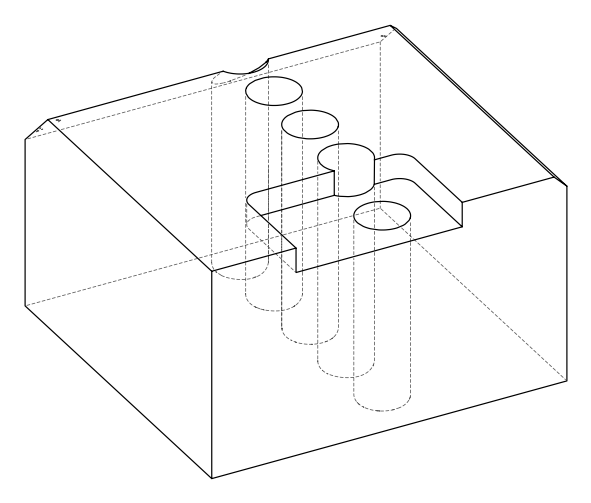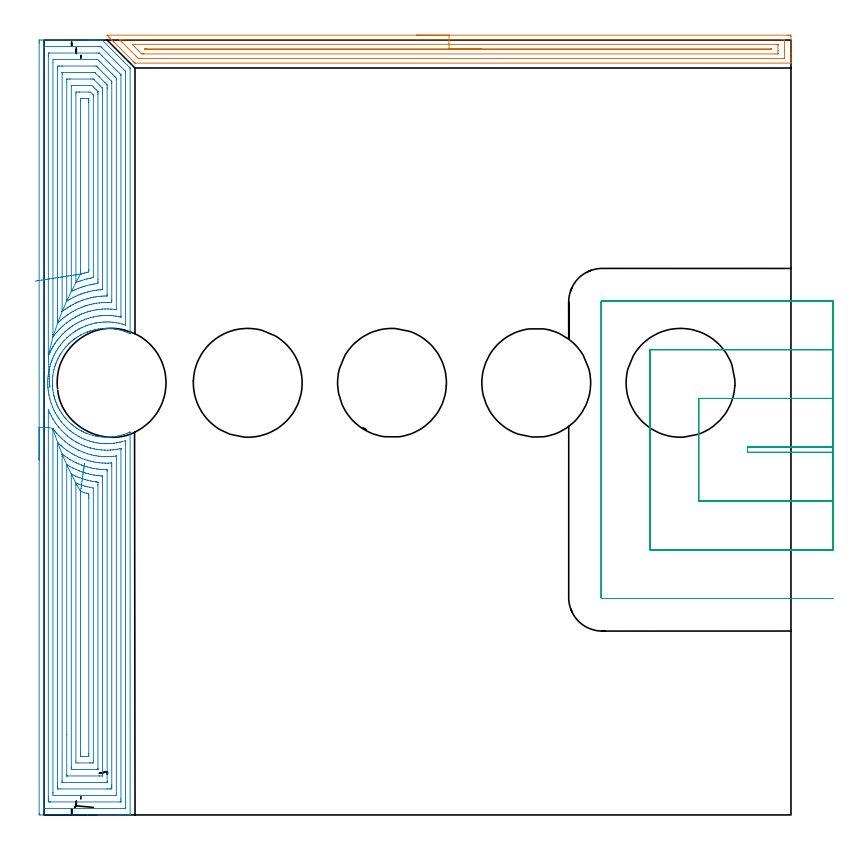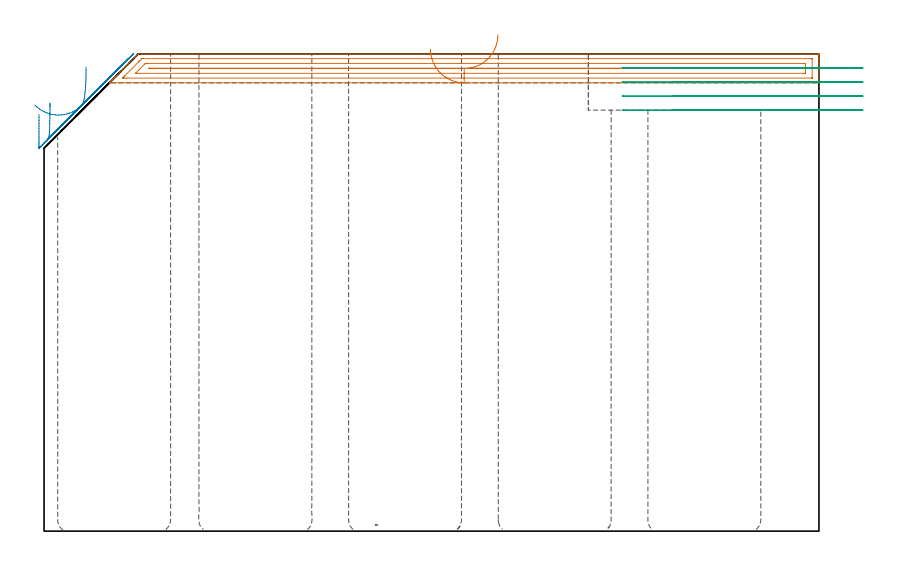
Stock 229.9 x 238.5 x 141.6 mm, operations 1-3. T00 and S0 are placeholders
(PLAN: 8 operations, 2 tool changes, 76.8 min)
(1 AREA_MILL | FG_CHAMFER_SURFACE | UGT0205_001 | 6.75 min | 7984 mm3)
(2 AREA_MILL_1 | FG_CHAMFER_SURFACE_1 | UGT0205_001 | 18.16 min | 91471 mm3)
(3 MILL_OPEN_POCKET | POCKET_OPEN | UGT0201_104 | Follow Part, ap 5, ae 75% | 7.07 min | 126726 mm3)
(4 MILL_THROUGH_HOLE_FROM_SOLID_MATERIAL | STEP1HOLE | NXT0201_007 | Circular | 9.18 min | 118886 mm3)
(5 MILL_THROUGH_HOLE_FROM_SOLID_MATERIAL_1 | STEP1HOLE_1 | NXT0201_007 | Circular | 9.18 min | 124429 mm3)
(6 MILL_THROUGH_HOLE_FROM_SOLID_MATERIAL_2 | STEP1HOLE_2 | NXT0201_007 | Circular | 9.18 min | 124450 mm3)
(7 MILL_THROUGH_HOLE_FROM_SOLID_MATERIAL_3 | STEP1HOLE_3 | NXT0201_007 | Circular | 9.18 min | 122320 mm3)
(8 MILL_THROUGH_HOLE_FROM_SOLID_MATERIAL_4 | STEP1HOLE_4 | NXT0201_007 | Circular | 8.07 min | 109736 mm3)
(TOOL UGT0205_001 | Chamfer Mill 20 x 3 x 45 deg. | D20 FL50 Z2)
(TOOL UGT0201_104 | End Mill 20 mm | D20 FL22 Z2)
(TOOL NXT0201_007 | ENDMILL 25mm [R216.25-25050GCK54P 1620] | D25 R3 FL54 Z5)
(OP 1 AREA_MILL)
G17 G21 G94 G90
T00 M6
G54
G17 G0 G90 X114.65 Y240. S1061 M3
G43 Z151.6 H0
Z143.
G94 G1 X114.688 Z142.128 F250.
X114.802 Z141.264
X114.991 Z140.412
X115.253 Z139.58
X115.587 Z138.774
X115.99 Z138.
X116.459 Z137.264
X116.99 Z136.572
X117.579 Z135.929
X118.222 Z135.34
X118.914 Z134.808
X119.65 Z134.34
X120.424 Z133.937
X121.23 Z133.603
X122.062 Z133.341
X122.914 Z133.152
X123.778 Z133.038
X124.65 Z133.
X228.9
X229.27 Y239.999 Z133.001
X229.637 Y239.997 Z133.002
X229.89 Y239.993 Z133.005
X229.9 Y239.638 Z133.36
Y234.387 Z138.607
Y232.995 Z140.001
Y232.637 Z140.358
Y231.696 Z141.304
X229.897 Y231.545 Z141.447
X229.89 Y231.402 Z141.588
X229.717 Y231.4 Z141.6
X28.077
X28.006 Y231.404 Z141.59
X27.961 Y231.441 Z141.555
X27.67 Y231.73 Z141.27
X21.645 Y237.753 Z135.244
X21.51 Y237.888 Z135.108
X21.371 Y238.028 Z134.97
X21.217 Y238.182 Z134.816
X21.073 Y238.325 Z134.67
X20.924 Y238.475 Z134.523
X20.789 Y238.61 Z134.387
X20.635 Y238.763 Z134.232
X20.477 Y238.922 Z134.076
X20.36 Y239.039 Z133.959
X20.197 Y239.2 Z133.794
X20.03 Y239.369 Z133.629
X19.932 Y239.467 Z133.531
X19.583 Y239.817 Z133.182
X19.502 Y239.896 Z133.1
X19.409 Y239.989 Z133.003
X19.488 Y239.996 Z133.001
X19.534 Y239.999
X124.65 Y240. Z133.
Y238.586 Z134.414
X227.664 Y238.585 Z134.415
X227.84 Y238.582 Z134.418
X227.881 Y238.579 Z134.421
X227.891 Y238.575 Z134.425
X227.894 Y238.563 Z134.437
X227.897 Y238.528 Z134.472
X227.9 Y238.354 Z134.646
Y233.103 Z139.897
X227.898 Y232.967 Z140.033
X227.893 Y232.858 Z140.142
X227.89 Y232.827 Z140.173
X227.879 Y232.821 Z140.179
X227.838 Y232.819 Z140.181
X227.482 Y232.815 Z140.185
X227.301 Y232.814 Z140.186
X29.328 Y232.815 Z140.185
X29.15 Y232.816 Z140.184
X29.062 Y232.819 Z140.181
X29.044 Y232.821 Z140.179
X29.021 Y232.838 Z140.162
X28.972 Y232.88 Z140.12
X28.337 Y233.512 Z139.488
X28.077 Y233.772 Z139.228
X23.963 Y237.888 Z135.112
X23.607 Y238.246 Z134.754
X23.334 Y238.527 Z134.473
X23.293 Y238.579 Z134.421
X23.387 Y238.581 Z134.419
X23.607 Y238.584 Z134.416
X23.788 Y238.585 Z134.415
X24.501 Y238.586 Z134.414
X124.65
Y237.172 Z135.828
X225.532 Y237.171 Z135.829
X225.694 Y237.169 Z135.831
X225.855 Y237.165 Z135.835
X225.89 Y237.163 Z135.837
X225.894 Y237.133 Z135.867
X225.898 Y237.08 Z135.92
X225.899 Y237.013 Z135.987
X225.9 Y236.811 Z136.189
Y235.262 Z137.738
Y235.061 Z137.939
X225.896 Y234.387 Z138.613
X225.893 Y234.287 Z138.713
X225.89 Y234.242 Z138.758
X225.85 Y234.235 Z138.765
X225.694 Y234.233 Z138.767
X224.961 Y234.229 Z138.771
X30.76
X30.598 Y234.23 Z138.77
X30.273 Y234.234 Z138.766
X30.073 Y234.238 Z138.762
X30.021 Y234.286 Z138.714
X29.913 Y234.387 Z138.613
X28.077 Y236.222 Z136.778
X27.291 Y237.013 Z135.987
X27.183 Y237.126 Z135.874
X27.165 Y237.165 Z135.835
X28.077 Y237.171 Z135.829
X124.65 Y237.172 Z135.828
Y235.757 Z137.243
X223.517
X223.575 Y235.756 Z137.244
X223.692 Y235.754 Z137.246
X223.89 Y235.747 Z137.253
X223.891 Y235.7 Z137.3
X223.89 Y235.653 Z137.347
X223.692 Y235.646 Z137.354
X223.575 Y235.644 Z137.356
X217.42 Y235.643 Z137.357
X31.654 Y235.644 Z137.356
X31.262 Y235.646 Z137.354
X31.15 Y235.65 Z137.35
X31.106 Y235.654 Z137.346
X31.056 Y235.704 Z137.296
X31.015 Y235.746 Z137.254
X31.091 Y235.752 Z137.248
X31.151 Y235.755 Z137.245
X31.537 Y235.757 Z137.243
X31.654
X124.65
X125.522 Z137.281
X126.387 Z137.395
X127.238 Z137.583
X128.07 Z137.846
X128.876 Z138.18
X129.65 Z138.582
X130.386 Z139.051
X131.078 Z139.582
X131.721 Z140.172
X132.31 Z140.815
X132.842 Z141.507
X133.31 Z142.243
X133.713 Z143.016
X134.047 Z143.822
X134.309 Z144.654
X134.498 Z145.506
X134.612 Z146.371
X134.65 Z147.243
G0 Z151.6
M5
M2
(OP 2 AREA_MILL_1)
G17 G21 G94 G90
T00 M6
G54
G17 G0 G90 X-1.5 Y109.25 S1061 M3
G43 Z151.6 H0
Z123.6
G94 G1 Y109.288 Z122.728 F250.
Y109.402 Z121.864
Y109.591 Z121.012
Y109.853 Z120.18
Y110.187 Z119.374
Y110.59 Z118.6
Y111.058 Z117.864
Y111.59 Z117.172
Y112.179 Z116.529
Y112.822 Z115.94
Y113.514 Z115.409
Y114.25 Z114.94
Y115.024 Z114.537
Y115.83 Z114.203
Y116.662 Z113.941
Y117.514 Z113.752
Y118.378 Z113.638
Y119.25 Z113.6
Y237.616
X-1.498 Y237.899 Z113.602
X-1.491 Y238.493 Z113.606
X-1.488 Y238.496 Z113.609
X-0.891 Y238.5 Z114.206
X13.685 Z128.78
X14.285 Z129.38
X14.869 Z129.966
X15.178 Z130.275
X15.762 Z130.858
X16.071 Z131.167
X16.689 Z131.789
X17.238 Z132.338
X17.856 Y238.492 Z132.955
X17.898 Y238.49 Z132.997
X18.056 Y238.345 Z133.153
X24.415 Y231.985 Z139.515
X26.337 Y230.063 Z141.437
X26.42 Y229.98 Z141.52
X26.501 Y229.888 Z141.599
X26.5 Y229.872 Z141.6
X26.501 Y148.22 Z141.599
X26.475 Y148.176 Z141.57
X26.457 Y148.156 Z141.551
X26.355 Y148.19 Z141.454
X26.226 Y148.243 Z141.326
X25.561 Y148.529 Z140.661
X25.224 Y148.667 Z140.324
X24.671 Y148.857 Z139.771
X23.782 Y149.127 Z138.882
X22.893 Y149.348 Z137.993
X22.003 Y149.526 Z137.103
X21.819 Y149.558 Z136.919
X21.114 Y149.64 Z136.214
X20.225 Y149.714 Z135.325
X19.336 Y149.738 Z134.436
X18.446 Y149.718 Z133.546
X17.557 Y149.647 Z132.657
X16.781 Y149.558 Z131.881
X16.668 Y149.539 Z131.768
X15.779 Y149.363 Z130.878
X15.471 Y149.289 Z130.571
X15.178 Y149.217 Z130.273
X14.891 Y149.147 Z129.987
X14.403 Y149. Z129.502
X14.22 Y148.945 Z129.318
X14.001 Y148.879 Z129.098
X13.839 Y148.824 Z128.934
X13.652 Y148.76 Z128.75
X13.442 Y148.689 Z128.542
X13.393 Y148.673 Z128.491
X13.376 Y148.667 Z128.475
X13.332 Y148.649 Z128.432
X13.111 Y148.559 Z128.21
X12.222 Y148.169 Z127.321
X11.416 Y147.775 Z126.514
X11.333 Y147.73 Z126.431
X11.161 Y147.628 Z126.258
X10.942 Y147.5 Z126.042
X10.554 Y147.271 Z125.654
X10.443 Y147.205 Z125.542
X9.936 Y146.884 Z125.035
X9.822 Y146.803 Z124.918
X9.542 Y146.608 Z124.642
X9.376 Y146.483 Z124.471
X9.166 Y146.328 Z124.266
X9.142 Y146.31 Z124.241
X8.929 Y146.144 Z124.026
X8.733 Y145.993 Z123.831
X8.665 Y145.936 Z123.764
X8.619 Y145.897 Z123.718
X8.172 Y145.509 Z123.271
X8.072 Y145.418 Z123.171
X8.036 Y145.386 Z123.134
X7.744 Y145.121 Z122.843
X7.724 Y145.101 Z122.822
X7.59 Y144.963 Z122.686
X6.886 Y144.241 Z121.985
X6.857 Y144.21 Z121.956
X6.846 Y144.197 Z121.945
X6.478 Y143.768 Z121.577
X6.11 Y143.318 Z121.206
X5.997 Y143.174 Z121.096
X5.463 Y142.427 Z120.562
X5.358 Y142.269 Z120.457
X5.107 Y141.889 Z120.207
X4.895 Y141.536 Z119.995
X4.868 Y141.487 Z119.968
X4.66 Y141.106 Z119.756
X4.404 Y140.644 Z119.501
X4.233 Y140.311 Z119.332
X4.218 Y140.283 Z119.317
X3.98 Y139.753 Z119.078
X3.783 Y139.27 Z118.882
X3.624 Y138.876 Z118.72
X3.618 Y138.861 Z118.714
X3.46 Y138.43 Z118.56
X3.33 Y138.043 Z118.428
X3.308 Y137.97 Z118.406
X3.065 Y137.078 Z118.162
X2.953 Y136.572 Z118.051
X2.872 Y136.2 Z117.967
X2.869 Y136.187 Z117.964
X2.72 Y135.296 Z117.813
X2.68 Y134.951 Z117.777
X2.62 Y134.404 Z117.717
X2.568 Y133.509 Z117.663
Y133.464 Z117.662
X2.569 Y133.04 Z117.654
X2.567 Y132.621 Z117.658
X2.569 Y132.581 Z117.661
X2.573 Y132.491 Z117.664
X2.58 Y132.343 Z117.673
X2.603 Y131.887 Z117.695
X2.61 Y131.73 Z117.703
X2.624 Y131.594 Z117.717
X2.657 Y131.293 Z117.747
X2.675 Y131.089 Z117.772
X2.68 Y131.042 Z117.777
X2.703 Y130.838 Z117.796
X2.843 Y129.947 Z117.939
X2.989 Y129.251 Z118.088
X3.032 Y129.056 Z118.129
X3.09 Y128.836 Z118.188
X3.149 Y128.617 Z118.245
X3.231 Y128.305 Z118.33
X3.268 Y128.164 Z118.368
X3.329 Y127.958 Z118.428
X3.411 Y127.725 Z118.51
X3.569 Y127.273 Z118.669
X3.745 Y126.833 Z118.839
X3.796 Y126.699 Z118.893
X3.922 Y126.381 Z119.017
X4.008 Y126.181 Z119.106
X4.067 Y126.047 Z119.164
X4.219 Y125.716 Z119.317
X4.292 Y125.57 Z119.391
X4.332 Y125.49 Z119.431
X4.568 Y125.042 Z119.667
X4.814 Y124.598 Z119.912
X4.989 Y124.305 Z120.086
X5.061 Y124.187 Z120.158
X5.108 Y124.109 Z120.206
X5.368 Y123.707 Z120.467
X5.7 Y123.232 Z120.799
X5.953 Y122.885 Z121.051
X6.003 Y122.816 Z121.102
X6.365 Y122.367 Z121.464
X6.546 Y122.151 Z121.646
X6.737 Y121.924 Z121.836
X6.886 Y121.761 Z121.985
X7.583 Y121.033 Z122.683
X7.775 Y120.852 Z122.875
X8.306 Y120.378 Z123.406
X8.483 Y120.221 Z123.579
X8.57 Y120.142 Z123.669
X8.665 Y120.064 Z123.764
X9.106 Y119.718 Z124.206
X9.554 Y119.382 Z124.653
X9.737 Y119.25 Z124.836
X10.089 Y119.016 Z125.188
X10.443 Y118.791 Z125.542
X11.091 Y118.405 Z126.191
X11.168 Y118.359 Z126.268
X11.333 Y118.271 Z126.432
X11.519 Y118.179 Z126.617
X11.607 Y118.135 Z126.703
X11.757 Y118.06 Z126.856
X11.874 Y118.003 Z126.973
X12.054 Y117.914 Z127.15
X12.222 Y117.83 Z127.32
X12.898 Y117.53 Z127.997
X12.946 Y117.509 Z128.043
X13.038 Y117.467 Z128.138
X13.111 Y117.439 Z128.21
X13.199 Y117.408 Z128.298
X13.393 Y117.339 Z128.488
X14. Y117.122 Z129.099
X14.889 Y116.853 Z129.989
X15.178 Y116.781 Z130.277
X15.779 Y116.63 Z130.878
X16.021 Y116.576 Z131.121
X16.668 Y116.468 Z131.768
X17.557 Y116.353 Z132.657
X18.446 Y116.282 Z133.546
X19.336 Y116.262 Z134.436
X20.225 Y116.286 Z135.325
X21.114 Y116.361 Z136.214
X22.003 Y116.479 Z137.103
X22.579 Y116.576 Z137.679
X22.893 Y116.646 Z137.993
X23.782 Y116.873 Z138.882
X24.671 Y117.145 Z139.771
X25.562 Y117.467 Z140.662
X26.008 Y117.657 Z141.107
X26.371 Y117.819 Z141.471
X26.493 Y117.862 Z141.593
X26.5 Y117.695 Z141.6
Y0.15
X26.503 Y0.051 Z141.597
X26.457 Y0.009 Z141.548
X26.445 Y0.005 Z141.537
X26.078 Y0. Z141.177
X25.617 Z140.716
X24.998 Z140.093
X23.796 Z138.893
X23.213 Z138.307
X13.332 Z128.429
X-1.183 Y0.001 Z113.914
X-1.492 Y0.01 Z113.606
X-1.499 Y0.317 Z113.599
Y0.345
X-1.5 Y119.25 Z113.6
X-0.086 Z115.014
X-0.085 Y236.203 Z115.015
X-0.084 Y236.29 Z115.016
X-0.079 Y236.465 Z115.021
X-0.076 Y236.492 Z115.024
X-0.069 Y236.494 Z115.031
X-0.046 Y236.497 Z115.054
X0.002 Y236.499 Z115.102
X16.579 Y236.5 Z131.679
X16.964 Y236.496 Z132.064
X17.348 Y236.49 Z132.448
X17.452 Y236.486 Z132.552
X17.506 Y236.436 Z132.606
X17.616 Y236.331 Z132.716
X17.835 Y236.115 Z132.935
X24.998 Y228.951 Z140.098
X25.049 Y228.894 Z140.149
X25.072 Y228.866 Z140.172
X25.079 Y228.698 Z140.179
X25.084 Y228.349 Z140.184
X25.085 Y228.174 Z140.185
Y151.279
X25.084 Y151.191 Z140.184
X25.079 Y151.016 Z140.179
X25.065 Y150.789 Z140.165
X24.998 Y150.808 Z140.098
X24.526 Y150.945 Z139.626
X24.105 Y151.064 Z139.205
X23.302 Y151.276 Z138.402
X23.213 Y151.297 Z138.313
X22.905 Y151.366 Z138.005
X22.32 Y151.481 Z137.42
X22.178 Y151.507 Z137.278
X21.427 Y151.604 Z136.527
X21.157 Y151.636 Z136.257
X20.535 Y151.685 Z135.635
X20.191 Y151.708 Z135.291
X19.642 Y151.724 Z134.742
X19.277 Y151.73 Z134.377
X18.749 Y151.72 Z133.849
X18.406 Y151.708 Z133.506
X17.856 Y151.666 Z132.956
X17.209 Y151.611 Z132.309
X16.964 Y151.582 Z132.064
X16.772 Y151.557 Z131.872
X16.071 Y151.439 Z131.171
X16.009 Y151.428 Z131.109
X15.693 Y151.366 Z130.793
X15.275 Y151.269 Z130.375
X15.178 Y151.245 Z130.278
X14.566 Y151.086 Z129.666
X14.285 Y151.005 Z129.385
X13.877 Y150.881 Z128.977
X13.393 Y150.724 Z128.493
X13.206 Y150.66 Z128.306
X12.705 Y150.474 Z127.805
X12.562 Y150.412 Z127.662
X12.5 Y150.385 Z127.6
X11.945 Y150.136 Z127.045
X11.607 Y149.979 Z126.707
X11.339 Y149.85 Z126.439
X10.799 Y149.581 Z125.899
X10.745 Y149.551 Z125.845
X10.715 Y149.533 Z125.815
X10.186 Y149.218 Z125.286
X9.822 Y148.998 Z124.922
X9.631 Y148.88 Z124.731
X9.332 Y148.689 Z124.432
X9.095 Y148.523 Z124.195
X8.929 Y148.403 Z124.029
X8.119 Y147.797 Z123.219
X8.073 Y147.761 Z123.173
X8.036 Y147.731 Z123.136
X7.594 Y147.347 Z122.694
X7.144 Y146.953 Z122.244
X7.119 Y146.93 Z122.219
X7.092 Y146.905 Z122.192
X6.251 Y146.061 Z121.351
X6.228 Y146.036 Z121.328
X6.205 Y146.013 Z121.305
X5.807 Y145.565 Z120.907
X5.382 Y145.073 Z120.482
X5.358 Y145.043 Z120.458
X5.003 Y144.584 Z120.103
X4.742 Y144.229 Z119.842
X4.627 Y144.068 Z119.727
X4.466 Y143.837 Z119.566
X4.265 Y143.537 Z119.365
X4.135 Y143.337 Z119.235
X3.921 Y142.988 Z119.021
X3.603 Y142.445 Z118.703
X3.596 Y142.433 Z118.696
X3.573 Y142.391 Z118.673
X3.28 Y141.845 Z118.38
X3.13 Y141.552 Z118.23
X2.984 Y141.249 Z118.084
X2.706 Y140.635 Z117.806
X2.68 Y140.571 Z117.78
X2.452 Y139.997 Z117.552
X2.364 Y139.768 Z117.464
X2.21 Y139.346 Z117.31
X2.048 Y138.876 Z117.148
X2.012 Y138.764 Z117.112
X1.987 Y138.677 Z117.087
X1.795 Y137.984 Z116.895
X1.787 Y137.955 Z116.887
X1.625 Y137.254 Z116.725
X1.591 Y137.092 Z116.691
X1.475 Y136.512 Z116.575
X1.421 Y136.2 Z116.521
X1.346 Y135.749 Z116.446
X1.294 Y135.308 Z116.394
X1.254 Y134.948 Z116.354
X1.207 Y134.416 Z116.307
X1.188 Y134.123 Z116.288
X1.157 Y133.524 Z116.257
X1.153 Y133.409 Z116.253
X1.152 Y133.267 Z116.252
X1.155 Y132.631 Z116.255
X1.163 Y132.363 Z116.263
X1.191 Y131.739 Z116.291
X1.2 Y131.587 Z116.3
X1.214 Y131.421 Z116.314
X1.275 Y130.847 Z116.375
X1.324 Y130.419 Z116.424
X1.397 Y129.955 Z116.497
X1.497 Y129.353 Z116.597
X1.558 Y129.063 Z116.658
X1.745 Y128.214 Z116.845
X1.755 Y128.171 Z116.855
X1.787 Y128.05 Z116.887
X2.004 Y127.279 Z117.104
X2.174 Y126.773 Z117.274
X2.309 Y126.387 Z117.409
X2.631 Y125.544 Z117.731
X2.65 Y125.495 Z117.75
X2.68 Y125.422 Z117.78
X2.981 Y124.753 Z118.081
X3.051 Y124.603 Z118.151
X3.433 Y123.85 Z118.533
X3.509 Y123.71 Z118.609
X3.532 Y123.67 Z118.632
X3.573 Y123.598 Z118.673
X4.036 Y122.818 Z119.136
X4.466 Y122.163 Z119.566
X4.628 Y121.926 Z119.728
X5.038 Y121.354 Z120.138
X5.296 Y121.034 Z120.396
X5.358 Y120.959 Z120.458
X6.066 Y120.142 Z121.166
X6.251 Y119.947 Z121.351
X6.937 Y119.25 Z122.037
X7.144 Y119.059 Z122.244
X7.932 Y118.358 Z123.032
X8.036 Y118.273 Z123.136
X8.443 Y117.952 Z123.543
X8.929 Y117.593 Z124.029
X9.105 Y117.466 Z124.205
X9.822 Y117.004 Z124.922
X10.526 Y116.574 Z125.626
X10.715 Y116.469 Z125.815
X10.942 Y116.346 Z126.042
X11.607 Y116.026 Z126.707
X12.34 Y115.682 Z127.44
X12.5 Y115.611 Z127.6
X12.625 Y115.557 Z127.725
X13.393 Y115.286 Z128.493
X13.993 Y115.082 Z129.093
X14.285 Y114.997 Z129.385
X15.019 Y114.789 Z130.119
X15.178 Y114.752 Z130.278
X15.876 Y114.595 Z130.976
X16.071 Y114.558 Z131.171
X16.35 Y114.51 Z131.45
X16.964 Y114.427 Z132.064
X17.38 Y114.374 Z132.48
X17.856 Y114.332 Z132.956
X18.353 Y114.294 Z133.453
X18.749 Y114.281 Z133.849
X19.269 Y114.27 Z134.369
X19.642 Y114.276 Z134.742
X20.141 Y114.291 Z135.241
X20.535 Y114.317 Z135.635
X20.973 Y114.351 Z136.073
X21.427 Y114.402 Z136.527
X21.773 Y114.444 Z136.873
X22.32 Y114.526 Z137.42
X22.546 Y114.564 Z137.646
X23.213 Y114.7 Z138.313
X23.286 Y114.716 Z138.386
X23.581 Y114.789 Z138.681
X23.996 Y114.898 Z139.096
X24.998 Y115.198 Z140.098
X25.06 Y115.215 Z140.16
X25.073 Y115.217 Z140.173
X25.079 Y115.168 Z140.179
X25.082 Y115.052 Z140.182
X25.085 Y114.877 Z140.185
X25.086 Y114.789 Z140.186
X25.085 Y2.297 Z140.185
X25.084 Y2.21 Z140.184
X25.079 Y2.036 Z140.179
X25.076 Y2.008 Z140.176
X25.069 Y2.006 Z140.169
X25.046 Y2.003 Z140.146
X24.998 Y2.001 Z140.098
X0.386 Z115.486
X0.002 Y2.006 Z115.102
X-0.052 Y2.009 Z115.048
X-0.079 Y2.014 Z115.021
X-0.086 Y2.385 Z115.014
Y119.25
X1.328 Z116.428
Y124.169
X1.329 Y124.603 Z116.429
X1.33 Y124.655 Z116.43
X1.331 Y124.678 Z116.431
X1.333 Y124.697 Z116.433
X1.347 Y124.672 Z116.447
X1.38 Y124.603 Z116.48
X1.767 Y123.71 Z116.867
X1.787 Y123.667 Z116.887
X2.222 Y122.818 Z117.322
X2.68 Y121.985 Z117.78
X2.714 Y121.926 Z117.814
X2.761 Y121.845 Z117.861
X3.278 Y121.034 Z118.378
X3.573 Y120.597 Z118.673
X3.899 Y120.142 Z118.999
X4.14 Y119.82 Z119.24
X4.466 Y119.413 Z119.566
X4.601 Y119.25 Z119.701
X5.358 Y118.386 Z120.458
X5.384 Y118.358 Z120.484
X6.251 Y117.487 Z121.351
X6.273 Y117.466 Z121.373
X7.144 Y116.699 Z122.244
X7.291 Y116.574 Z122.391
X8.036 Y116.004 Z123.136
X8.473 Y115.682 Z123.573
X8.929 Y115.384 Z124.029
X9.743 Y114.868 Z124.843
X9.822 Y114.821 Z124.922
X9.875 Y114.789 Z124.975
X10.416 Y114.498 Z125.516
X10.715 Y114.349 Z125.815
X11.577 Y113.928 Z126.677
X11.644 Y113.897 Z126.744
X12.237 Y113.642 Z127.337
X12.5 Y113.542 Z127.6
X13.064 Y113.333 Z128.164
X13.393 Y113.228 Z128.493
X14.097 Y113.005 Z129.197
X14.285 Y112.953 Z129.385
X14.357 Y112.934 Z129.457
X15.178 Y112.73 Z130.278
X15.54 Y112.644 Z130.64
X16.071 Y112.55 Z131.171
X16.612 Y112.465 Z131.712
X16.964 Y112.422 Z132.064
X17.623 Y112.347 Z132.723
X17.856 Y112.329 Z132.956
X18.579 Y112.283 Z133.679
X18.749 Y112.279 Z133.849
X19.484 Y112.271 Z134.584
X19.642 Y112.274 Z134.742
X20.348 Y112.299 Z135.448
X20.535 Y112.312 Z135.635
X21.174 Y112.366 Z136.274
X21.427 Y112.394 Z136.527
X21.971 Y112.462 Z137.071
X22.32 Y112.515 Z137.42
X22.741 Y112.585 Z137.841
X23.213 Y112.678 Z138.313
X23.484 Y112.735 Z138.584
X23.606 Y112.76 Z138.706
X23.649 Y112.766 Z138.749
X23.665 Z138.765
X23.667 Y112.75 Z138.767
X23.669 Y112.704 Z138.769
X23.671 Y112.547 Z138.771
Y5.061
X23.67 Y4.604 Z138.77
X23.667 Y4.169 Z138.767
X23.664 Y4.056 Z138.764
X23.658 Y4.01 Z138.758
X23.551 Y4.006 Z138.651
X23.381 Y4.001 Z138.481
X1.956 Z117.056
X1.787 Y4.004 Z116.887
X1.619 Y4.01 Z116.719
X1.335 Y4.026 Z116.435
X1.333 Y4.169 Z116.433
X1.33 Y4.626 Z116.43
X1.329 Y5.061 Z116.429
X1.328 Y5.52 Z116.428
Y119.25
X2.747 Y118.914 Z117.847
X2.759 Y118.903 Z117.859
X2.803 Y118.848 Z117.903
X3.175 Y118.358 Z118.275
X3.573 Y117.865 Z118.673
X3.916 Y117.466 Z119.016
X4.466 Y116.845 Z119.566
X4.724 Y116.574 Z119.824
X5.358 Y115.94 Z120.458
X5.631 Y115.682 Z120.731
X6.251 Y115.134 Z121.351
X6.657 Y114.789 Z121.757
X7.144 Y114.414 Z122.244
X7.829 Y113.897 Z122.929
X8.036 Y113.758 Z123.136
X8.443 Y113.491 Z123.543
X8.929 Y113.191 Z124.029
X9.234 Y113.005 Z124.334
X9.822 Y112.679 Z124.922
X10.493 Y112.335 Z125.593
X10.715 Y112.229 Z125.815
X10.958 Y112.113 Z126.058
X11.607 Y111.826 Z126.707
X12.102 Y111.618 Z127.202
X12.5 Y111.479 Z127.6
X13.247 Y111.221 Z128.347
X13.393 Y111.176 Z128.493
X13.458 Y111.156 Z128.558
X14.285 Y110.927 Z129.385
X14.688 Y110.818 Z129.788
X15.178 Y110.705 Z130.278
X15.827 Y110.572 Z130.927
X16.071 Y110.535 Z131.171
X16.874 Y110.419 Z131.974
X16.964 Y110.409 Z132.064
X17.743 Y110.329 Z132.843
X17.865 Y110.321 Z132.965
X18.749 Y110.277 Z133.849
X18.803 Y110.275 Z133.903
X19.642 Y110.272 Z134.742
X19.698 Y110.273 Z134.798
X20.535 Y110.313 Z135.635
X20.837 Y110.329 Z135.937
X21.378 Y110.378 Z136.478
X21.427 Y110.384 Z136.527
X22.172 Y110.476 Z137.272
X22.221 Y110.481 Z137.321
X22.23 Y110.48 Z137.33
X22.25 Y110.473 Z137.35
X22.255 Y110.394 Z137.355
X22.256 Y110.329 Z137.356
X22.257 Y109.5 Z137.357
Y6.845
X22.25 Y6.023 Z137.35
X21.427 Y6.001 Z136.527
X21.38 Y6. Z136.48
X3.525 Y6.001 Z118.625
X2.75 Y6.023 Z117.85
X2.743 Y6.782 Z117.843
Y6.845
Y118.358
X2.744 Y118.702 Z117.844
X2.745 Y118.874 Z117.845
X2.747 Y118.914 Z117.847
X4.164 Y114.663 Z119.264
X4.177 Y114.653 Z119.277
X4.307 Y114.531 Z119.407
X4.466 Y114.38 Z119.566
X4.981 Y113.897 Z120.081
X5.358 Y113.565 Z120.458
X6.013 Y113.005 Z121.113
X6.251 Y112.82 Z121.351
X7.034 Y112.223 Z122.134
X7.144 Y112.141 Z122.244
X7.183 Y112.113 Z122.283
X8.036 Y111.569 Z123.136
X8.588 Y111.221 Z123.688
X8.929 Y111.025 Z124.029
X9.38 Y110.771 Z124.48
X9.822 Y110.551 Z124.922
X10.274 Y110.329 Z125.374
X10.715 Y110.125 Z125.815
X11.092 Y109.952 Z126.192
X11.607 Y109.745 Z126.707
X12.436 Y109.437 Z127.536
X12.5 Y109.415 Z127.6
X12.532 Y109.405 Z127.632
X13.393 Y109.142 Z128.493
X13.814 Y109.016 Z128.914
X14.285 Y108.894 Z129.385
X15.011 Y108.712 Z130.111
X15.178 Y108.679 Z130.278
X15.896 Y108.545 Z130.996
X16.1 Y108.516 Z131.2
X16.964 Y108.407 Z132.064
X17.119 Y108.389 Z132.219
X17.856 Y108.328 Z132.956
X18.091 Y108.311 Z133.191
X18.749 Y108.284 Z133.849
X19.017 Y108.277 Z134.117
X19.642 Y108.279 Z134.742
X19.904 Y108.282 Z135.004
X20.535 Y108.308 Z135.635
X20.763 Y108.316 Z135.863
X20.829 Y108.315 Z135.929
X20.836 Y108.293 Z135.936
X20.839 Y108.241 Z135.939
X20.842 Y107.653 Z135.942
X20.843 Y107.344 Z135.943
Y9.213
X20.842 Y8.629 Z135.942
X20.84 Y8.324 Z135.94
X20.836 Y8.022 Z135.936
X20.535 Y8.01 Z135.635
X20.269 Y8.003 Z135.369
X19.642 Y8. Z134.742
X19.379 Z134.479
X5.095 Z120.195
X4.466 Y8.004 Z119.566
X4.194 Y8.008 Z119.294
X4.163 Y8.021 Z119.263
X4.162 Y8.041 Z119.262
X4.158 Y8.629 Z119.258
X4.157 Y8.938 Z119.257
Y114.206
X4.158 Y114.514 Z119.258
X4.16 Y114.602 Z119.26
X4.164 Y114.663 Z119.264
X5.577 Y111.038 Z120.677
X5.685 Y110.963 Z120.785
X5.873 Y110.828 Z120.973
X6.076 Y110.679 Z121.176
X6.251 Y110.549 Z121.351
X6.554 Y110.329 Z121.654
X7.144 Y109.946 Z122.244
X7.939 Y109.437 Z123.039
X8.036 Y109.378 Z123.136
X8.181 Y109.292 Z123.281
X8.929 Y108.883 Z124.029
X9.593 Y108.545 Z124.693
X9.822 Y108.435 Z124.922
X10.032 Y108.335 Z125.132
X10.715 Y108.031 Z125.815
X11.578 Y107.682 Z126.678
X11.607 Y107.671 Z126.707
X11.659 Y107.653 Z126.759
X12.5 Y107.374 Z127.6
X12.915 Y107.238 Z128.015
X13.393 Y107.102 Z128.493
X14.157 Y106.889 Z129.257
X14.285 Y106.857 Z129.385
X14.679 Y106.761 Z129.779
X15.178 Y106.662 Z130.278
X15.3 Y106.638 Z130.4
X16.071 Y106.519 Z131.171
X16.355 Y106.476 Z131.455
X16.964 Y106.407 Z132.064
X17.36 Y106.364 Z132.46
X17.856 Y106.328 Z132.956
X18.318 Y106.299 Z133.418
X18.749 Y106.285 Z133.849
X19.237 Y106.273 Z134.337
X19.383 Y106.269 Z134.483
X19.413 Y106.265 Z134.513
X19.422 Y106.261 Z134.522
X19.425 Y106.252 Z134.525
X19.427 Y106.219 Z134.527
X19.429 Y106.082 Z134.529
Y105.868
Y10.414
X19.427 Y10.074 Z134.527
X19.425 Y10.033 Z134.525
X19.423 Y10.017 Z134.523
X19.41 Y10.01 Z134.51
X19.301 Y10.005 Z134.401
X19.162 Y10.001 Z134.262
X5.772 Z120.872
X5.617 Y10.004 Z120.717
X5.585 Y10.009 Z120.685
X5.578 Y10.012 Z120.678
X5.575 Y10.023 Z120.675
X5.573 Y10.058 Z120.673
X5.571 Y10.201 Z120.671
Y10.414
X5.572 Y110.329 Z120.672
X5.576 Y111.004 Z120.676
X5.577 Y111.038 Z120.677
X6.99 Y107.834 Z122.09
X7.007 Y107.827 Z122.107
X7.074 Y107.79 Z122.174
X7.144 Y107.747 Z122.244
X7.298 Y107.653 Z122.398
X8.036 Y107.232 Z123.136
X8.915 Y106.761 Z124.015
X8.943 Y106.747 Z124.043
X9.822 Y106.338 Z124.922
X10.586 Y105.997 Z125.686
X10.715 Y105.946 Z125.815
X10.912 Y105.868 Z126.012
X11.607 Y105.62 Z126.707
X11.993 Y105.483 Z127.093
X12.5 Y105.322 Z127.6
X12.765 Y105.241 Z127.865
X13.393 Y105.062 Z128.493
X13.696 Y104.976 Z128.796
X14.285 Y104.83 Z129.385
X14.478 Y104.784 Z129.578
X15.178 Y104.653 Z130.278
X15.573 Y104.582 Z130.673
X16.071 Y104.511 Z131.171
X16.61 Y104.437 Z131.71
X16.964 Y104.4 Z132.064
X17.602 Y104.339 Z132.702
X17.856 Y104.318 Z132.956
X17.933 Y104.311 Z133.033
X17.991 Y104.303 Z133.091
X18.005 Y104.3 Z133.105
X18.008 Y104.285 Z133.108
X18.011 Y104.242 Z133.111
X18.014 Y104.084 Z133.114
Y12.932
X18.01 Y12.198 Z133.11
X18.009 Y12.046 Z133.109
X18. Y12.01 Z133.1
X17.955 Y12.007 Z133.055
X17.856 Y12.004 Z132.956
X17.161 Y12. Z132.261
X16.964 Z132.064
X7.144 Y12.001 Z122.244
X7.078 Y12.002 Z122.178
X7.025 Y12.006 Z122.125
X6.996 Y12.009 Z122.096
X6.992 Y12.041 Z122.092
X6.988 Y12.198 Z122.088
X6.986 Y12.355 Z122.086
X6.985 Y24.799 Z122.085
X6.986 Y107.653 Z122.086
X6.987 Y107.809 Z122.087
X6.99 Y107.834 Z122.09
X8.406 Y104.879 Z123.506
X8.429 Y104.872 Z123.529
X8.561 Y104.813 Z123.661
X8.929 Y104.644 Z124.029
X9.551 Y104.354 Z124.651
X9.822 Y104.237 Z124.922
X10.175 Y104.084 Z125.275
X10.715 Y103.879 Z125.815
X11.044 Y103.755 Z126.144
X11.607 Y103.565 Z126.707
X12.385 Y103.307 Z127.485
X12.5 Y103.273 Z127.6
X12.779 Y103.192 Z127.879
X13.393 Y103.026 Z128.493
X13.62 Y102.965 Z128.72
X14.285 Y102.809 Z129.385
X14.77 Y102.708 Z129.87
X15.178 Y102.638 Z130.278
X15.843 Y102.528 Z130.943
X16.071 Y102.495 Z131.171
X16.243 Y102.47 Z131.343
X16.492 Y102.431 Z131.592
X16.594 Y102.413 Z131.694
X16.596 Y102.375 Z131.696
X16.598 Y102.3 Z131.698
X16.6 Y101.771 Z131.7
Y101.408
Y14.345
X16.599 Y14.169 Z131.699
X16.596 Y14.028 Z131.696
X16.594 Y14.013 Z131.694
X16.588 Y14.009 Z131.688
X16.563 Y14.004 Z131.663
X16.508 Y14.002 Z131.608
X16.071 Y14. Z131.171
X8.911 Z124.011
X8.495 Y14.01 Z123.595
X8.406 Y14.019 Z123.506
X8.403 Y14.079 Z123.503
X8.402 Y14.143 Z123.502
X8.4 Y14.511 Z123.5
Y14.874
Y104.613
X8.402 Y104.79 Z123.502
X8.406 Y104.879 Z123.506
X9.822 Y102.135 Z124.922
X10.075 Y102.047 Z125.175
X10.715 Y101.818 Z125.815
X11.463 Y101.552 Z126.563
X11.607 Y101.505 Z126.707
X11.91 Y101.408 Z127.01
X12.5 Y101.235 Z127.6
X12.743 Y101.165 Z127.843
X13.393 Y100.997 Z128.493
X13.944 Y100.858 Z129.044
X14.285 Y100.788 Z129.385
X15.059 Y100.635 Z130.159
X15.178 Y100.608 Z130.278
X15.185 Y100.516 Z130.285
X15.186 Y100.508 Z130.286
Y16.658
X15.178 Y16.01 Z130.278
X14.94 Y16.004 Z130.04
X14.285 Y16.001 Z129.385
X14.051 Y16. Z129.151
X10.479 Y16.001 Z125.579
X9.822 Y16.01 Z124.922
X9.814 Y16.658 Z124.914
Y101.408
X9.822 Y102.135 Z124.922
X11.245 Y99.56 Z126.345
X11.299 Y99.547 Z126.399
X11.411 Y99.515 Z126.511
X12.167 Y99.291 Z127.267
X12.5 Y99.197 Z127.6
X13.088 Y99.037 Z128.188
X13.393 Y98.957 Z128.493
X13.574 Y98.906 Z128.674
X13.765 Y98.85 Z128.865
X13.767 Y98.732 Z128.867
X13.771 Y98.354 Z128.871
X13.772 Y97.84 Z128.872
Y97.461
Y18.956
X13.771 Y18.443 Z128.871
X13.768 Y18.068 Z128.868
X13.765 Y18.018 Z128.865
X13.724 Y18.01 Z128.824
X13.614 Y18.005 Z128.714
X13.393 Y18.001 Z128.493
X11.607 Y18. Z126.707
X11.46 Y18.001 Z126.56
X11.342 Y18.005 Z126.442
X11.264 Y18.01 Z126.364
X11.235 Y18.021 Z126.335
X11.233 Y18.064 Z126.333
X11.23 Y18.443 Z126.33
X11.228 Y18.821 Z126.328
Y19.335
X11.229 Y98.732 Z126.329
X11.23 Y99.108 Z126.33
X11.235 Y99.489 Z126.335
X11.245 Y99.56 Z126.345
X11.365 Y100.41 Z126.504
X11.483 Y101.242 Z126.737
X11.598 Y102.051 Z127.042
X11.708 Y102.831 Z127.417
X11.814 Y103.575 Z127.86
X11.914 Y104.279 Z128.366
X12.007 Y104.936 Z128.933
X12.092 Y105.541 Z129.555
X12.17 Y106.091 Z130.228
X12.24 Y106.58 Z130.947
X12.3 Y107.006 Z131.706
X12.351 Y107.364 Z132.5
X12.392 Y107.653 Z133.322
X12.422 Y107.869 Z134.166
X12.442 Y108.012 Z135.027
X12.452 Y108.08 Z135.897
X12.451 Y108.073 Z136.769
X12.439 Y107.99 Z137.637
G0 X1.758 Y131.748 Z126.868
G1 Y131.747 Z125.995
X1.754 Y131.822 Z125.126
X1.748 Y131.972 Z124.267
X1.738 Y132.197 Z123.424
X1.724 Y132.494 Z122.604
X1.708 Y132.862 Z121.813
X1.689 Y133.297 Z121.057
X1.666 Y133.796 Z120.342
X1.641 Y134.356 Z119.673
X1.614 Y134.972 Z119.056
X1.584 Y135.639 Z118.494
X1.552 Y136.352 Z117.993
X1.519 Y137.106 Z117.556
X1.483 Y137.896 Z117.187
X1.447 Y138.715 Z116.888
X1.409 Y139.556 Z116.661
X1.371 Y140.414 Z116.509
X1.332 Y141.283 Z116.432
X1.33 Y141.326 Z116.43
X1.329 Y141.427 Z116.429
Y141.503
Y233.439
X1.33 Y233.896 Z116.43
X1.333 Y234.331 Z116.433
X1.335 Y234.444 Z116.435
X1.342 Y234.49 Z116.442
X1.449 Y234.494 Z116.549
X1.619 Y234.499 Z116.719
X16.071 Y234.5 Z131.171
X16.798 Y234.496 Z131.898
X16.964 Y234.49 Z132.064
X17.013 Y234.476 Z132.113
X17.064 Y234.429 Z132.164
X17.168 Y234.331 Z132.268
X17.856 Y233.645 Z132.956
X20.088 Y231.413 Z135.188
X23.413 Y228.086 Z138.513
X23.613 Y227.878 Z138.713
X23.665 Y227.823 Z138.765
X23.667 Y227.799 Z138.767
X23.669 Y227.742 Z138.769
X23.671 Y227.628 Z138.771
Y153.584
X23.67 Y153.431 Z138.77
X23.667 Y153.309 Z138.767
X23.665 Y153.237 Z138.765
X23.62 Y153.239 Z138.72
X23.213 Y153.322 Z138.313
X22.997 Y153.366 Z138.097
X22.32 Y153.491 Z137.42
X21.919 Y153.55 Z137.019
X21.427 Y153.607 Z136.527
X20.918 Y153.659 Z136.018
X20.535 Y153.684 Z135.635
X19.968 Y153.716 Z135.068
X19.642 Y153.722 Z134.742
X19.064 Y153.727 Z134.164
X18.749 Y153.719 Z133.849
X18.201 Y153.697 Z133.301
X17.856 Y153.672 Z132.956
X17.376 Y153.63 Z132.476
X16.964 Y153.584 Z132.064
X16.578 Y153.535 Z131.678
X16.071 Y153.451 Z131.171
X15.816 Y153.404 Z130.916
X15.178 Y153.271 Z130.278
X15.079 Y153.249 Z130.179
X14.666 Y153.15 Z129.766
X14.363 Y153.073 Z129.463
X14.285 Y153.051 Z129.385
X13.676 Y152.867 Z128.776
X13.393 Y152.776 Z128.493
X13.005 Y152.645 Z128.105
X12.5 Y152.463 Z127.6
X12.352 Y152.406 Z127.452
X11.996 Y152.258 Z127.096
X11.726 Y152.139 Z126.826
X11.607 Y152.084 Z126.707
X11.118 Y151.854 Z126.218
X10.715 Y151.658 Z125.815
X10.52 Y151.56 Z125.62
X10.153 Y151.366 Z125.253
X9.822 Y151.17 Z124.922
X9.387 Y150.908 Z124.487
X8.929 Y150.627 Z124.029
X8.835 Y150.568 Z123.935
X8.691 Y150.474 Z123.791
X8.31 Y150.2 Z123.41
X8.036 Y150. Z123.136
X7.797 Y149.821 Z122.897
X7.482 Y149.581 Z122.582
X7.295 Y149.43 Z122.395
X7.144 Y149.303 Z122.244
X6.815 Y149.018 Z121.915
X6.441 Y148.689 Z121.541
X6.342 Y148.598 Z121.442
X6.251 Y148.51 Z121.351
X5.894 Y148.154 Z120.994
X5.54 Y147.797 Z120.64
X5.358 Y147.605 Z120.458
X5.025 Y147.238 Z120.125
X4.728 Y146.905 Z119.828
X4.608 Y146.763 Z119.708
X4.466 Y146.59 Z119.566
X4.21 Y146.268 Z119.31
X4.012 Y146.013 Z119.112
X3.826 Y145.76 Z118.926
X3.573 Y145.407 Z118.673
X3.455 Y145.239 Z118.555
X3.375 Y145.121 Z118.475
X3.102 Y144.699 Z118.202
X2.807 Y144.229 Z117.907
X2.759 Y144.15 Z117.859
X2.68 Y144.012 Z117.78
X2.438 Y143.579 Z117.538
X2.305 Y143.337 Z117.405
X2.125 Y142.999 Z117.225
X1.842 Y142.445 Z116.942
X1.824 Y142.408 Z116.924
X1.787 Y142.33 Z116.887
X1.551 Y141.788 Z116.651
X1.449 Y141.552 Z116.549
X1.366 Y141.355 Z116.466
X1.338 Y141.293 Z116.438
X1.332 Y141.283 Z116.432
X2.75 Y147.139 Z117.85
X2.743 Y147.734 Z117.843
Y147.797
Y231.655
X2.75 Y232.477 Z117.85
X3.573 Y232.499 Z118.673
X3.62 Y232.5 Z118.72
X16.118 Y232.499 Z131.218
X16.538 Y232.49 Z131.638
X16.964 Y232.078 Z132.064
X17.395 Y231.655 Z132.495
X20.965 Y228.086 Z136.065
X21.427 Y227.622 Z136.527
X21.849 Y227.194 Z136.949
X22.25 Y226.774 Z137.35
X22.256 Y226.366 Z137.356
X22.257 Y226.302 Z137.357
Y155.889
X22.256 Y155.826 Z137.356
X22.25 Y155.62 Z137.35
X22.238 Y155.531 Z137.338
X21.968 Y155.56 Z137.068
X21.66 Y155.594 Z136.76
X21.427 Y155.616 Z136.527
X20.678 Y155.683 Z135.778
X20.535 Y155.691 Z135.635
X19.742 Y155.726 Z134.842
X19.642 Y155.727 Z134.742
X18.85 Y155.726 Z133.95
X18.749 Y155.722 Z133.849
X17.995 Y155.688 Z133.095
X17.856 Y155.677 Z132.956
X17.174 Y155.616 Z132.274
X16.964 Y155.591 Z132.064
X16.38 Y155.517 Z131.48
X16.071 Y155.466 Z131.171
X15.621 Y155.384 Z130.721
X15.178 Y155.292 Z130.278
X14.884 Y155.228 Z129.984
X14.285 Y155.083 Z129.385
X14.166 Y155.053 Z129.266
X13.737 Y154.934 Z128.837
X13.473 Y154.854 Z128.573
X13.393 Y154.829 Z128.493
X12.801 Y154.634 Z127.901
X12.5 Y154.527 Z127.6
X12.147 Y154.395 Z127.247
X11.607 Y154.178 Z126.707
X11.511 Y154.138 Z126.611
X11.29 Y154.042 Z126.39
X10.896 Y153.861 Z125.996
X10.715 Y153.774 Z125.815
X10.297 Y153.568 Z125.397
X9.822 Y153.326 Z124.922
X9.707 Y153.265 Z124.807
X9.502 Y153.15 Z124.602
X8.929 Y152.805 Z124.029
X8.59 Y152.597 Z123.69
X8.049 Y152.258 Z123.149
X8.041 Y152.253 Z123.141
X7.526 Y151.876 Z122.626
X7.144 Y151.595 Z122.244
X7.013 Y151.496 Z122.113
X6.844 Y151.366 Z121.944
X6.251 Y150.872 Z121.351
X6.036 Y150.688 Z121.136
X5.791 Y150.474 Z120.891
X5.567 Y150.265 Z120.667
X5.358 Y150.065 Z120.458
X5.115 Y149.825 Z120.215
X4.872 Y149.581 Z119.972
X4.672 Y149.376 Z119.772
X4.466 Y149.159 Z119.566
X4.24 Y148.914 Z119.34
X4.038 Y148.689 Z119.138
X3.823 Y148.439 Z118.923
X3.573 Y148.142 Z118.673
X3.018 Y147.46 Z118.118
X2.75 Y147.139 Z117.85
X4.171 Y151.342 Z119.271
X4.164 Y151.366 Z119.264
X4.162 Y151.401 Z119.262
X4.158 Y151.673 Z119.258
X4.157 Y152.258 Z119.257
Y152.566
Y229.287
X4.158 Y229.871 Z119.258
X4.16 Y230.176 Z119.26
X4.164 Y230.478 Z119.264
X4.466 Y230.49 Z119.566
X4.731 Y230.497 Z119.831
X5.358 Y230.5 Z120.458
X5.621 Z120.721
X15.442 Y230.499 Z130.542
X16.071 Y230.49 Z131.171
X16.11 Y230.479 Z131.21
X16.151 Y230.443 Z131.251
X16.235 Y230.363 Z131.335
X16.401 Y230.2 Z131.501
X16.731 Y229.871 Z131.831
X20.699 Y225.902 Z135.799
X20.78 Y225.819 Z135.88
X20.819 Y225.775 Z135.919
X20.836 Y225.754 Z135.936
X20.837 Y225.718 Z135.937
X20.841 Y225.41 Z135.941
X20.843 Y225.102 Z135.943
Y158.502
X20.842 Y158.195 Z135.942
X20.839 Y157.886 Z135.939
X20.836 Y157.69 Z135.936
X20.739 Y157.691 Z135.839
X20.535 Y157.696 Z135.635
X19.642 Y157.725 Z134.742
X19.524 Y157.728 Z134.624
X18.749 Y157.721 Z133.849
X18.64 Y157.719 Z133.74
X17.856 Y157.681 Z132.956
X17.79 Y157.677 Z132.89
X17.043 Y157.61 Z132.143
X16.971 Y157.603 Z132.071
X16.179 Y157.502 Z131.279
X16.071 Y157.484 Z131.171
X15.423 Y157.366 Z130.523
X15.178 Y157.315 Z130.278
X14.688 Y157.208 Z129.788
X14.285 Y157.111 Z129.385
X13.972 Y157.032 Z129.072
X13.393 Y156.872 Z128.493
X13.273 Y156.838 Z128.373
X12.884 Y156.718 Z127.984
X12.594 Y156.624 Z127.694
X12.5 Y156.591 Z127.6
X11.939 Y156.387 Z127.039
X11.607 Y156.258 Z126.707
X11.301 Y156.132 Z126.401
X10.715 Y155.881 Z125.815
X10.676 Y155.864 Z125.776
X10.593 Y155.826 Z125.693
X10.072 Y155.576 Z125.172
X9.822 Y155.452 Z124.922
X9.481 Y155.275 Z124.581
X8.929 Y154.979 Z124.029
X8.9 Y154.963 Z124.
X8.851 Y154.934 Z123.951
X8.343 Y154.628 Z123.443
X8.036 Y154.439 Z123.136
X7.793 Y154.286 Z122.893
X7.414 Y154.042 Z122.514
X7.255 Y153.93 Z122.355
X7.144 Y153.85 Z122.244
X6.74 Y153.553 Z121.84
X6.251 Y153.189 Z121.351
X6.229 Y153.172 Z121.329
X6.2 Y153.15 Z121.3
X5.74 Y152.768 Z120.84
X5.358 Y152.449 Z120.458
X5.255 Y152.36 Z120.355
X5.139 Y152.258 Z120.239
X4.789 Y151.934 Z119.889
X4.466 Y151.623 Z119.566
X4.335 Y151.496 Z119.435
X4.203 Y151.366 Z119.303
X4.171 Y151.342 Z119.271
X5.578 Y154.96 Z120.678
X5.576 Y154.976 Z120.676
X5.573 Y155.028 Z120.673
X5.572 Y155.103 Z120.672
X5.571 Y155.192 Z120.671
Y228.086
X5.573 Y228.426 Z120.673
X5.575 Y228.467 Z120.675
X5.577 Y228.482 Z120.677
X5.59 Y228.49 Z120.69
X5.699 Y228.495 Z120.799
X5.838 Y228.499 Z120.938
X14.765 Y228.5 Z129.865
X15.178 Y228.497 Z130.278
X15.592 Y228.492 Z130.692
X15.645 Y228.49 Z130.745
X15.675 Y228.467 Z130.775
X15.732 Y228.416 Z130.832
X15.844 Y228.307 Z130.944
X16.964 Y227.189 Z132.064
X18.743 Y225.41 Z133.843
X19.189 Y224.956 Z134.289
X19.407 Y224.734 Z134.507
X19.422 Y224.518 Z134.522
X19.427 Y223.84 Z134.527
X19.428 Y223.626 Z134.528
Y160.287
X19.426 Y159.947 Z134.526
X19.424 Y159.778 Z134.524
X19.422 Y159.744 Z134.522
X19.386 Y159.739 Z134.486
X19.305 Y159.731 Z134.405
X18.749 Y159.718 Z133.849
X18.435 Y159.709 Z133.535
X17.856 Y159.677 Z132.956
X17.591 Y159.66 Z132.691
X16.964 Y159.603 Z132.064
X16.774 Y159.584 Z131.874
X16.071 Y159.496 Z131.171
X15.981 Y159.484 Z131.081
X15.466 Y159.395 Z130.566
X15.223 Y159.35 Z130.323
X15.178 Y159.341 Z130.278
X14.49 Y159.19 Z129.59
X14.285 Y159.142 Z129.385
X13.774 Y159.013 Z128.874
X13.393 Y158.91 Z128.493
X13.076 Y158.819 Z128.176
X12.5 Y158.644 Z127.6
X12.392 Y158.61 Z127.492
X12.066 Y158.502 Z127.166
X11.729 Y158.381 Z126.829
X11.607 Y158.334 Z126.707
X11.09 Y158.127 Z126.19
X10.715 Y157.97 Z125.815
X10.463 Y157.861 Z125.563
X9.904 Y157.61 Z125.004
X9.848 Y157.584 Z124.948
X9.748 Y157.536 Z124.848
X8.929 Y157.115 Z124.029
X8.67 Y156.977 Z123.77
X8.204 Y156.718 Z123.304
X8.099 Y156.656 Z123.199
X8.036 Y156.619 Z123.136
X7.546 Y156.317 Z122.646
X7.144 Y156.066 Z122.244
X6.998 Y155.972 Z122.098
X6.775 Y155.826 Z121.875
X6.469 Y155.608 Z121.569
X5.789 Y155.11 Z120.889
X5.578 Y154.96 Z120.678
X6.995 Y158.176 Z122.095
X6.992 Y158.239 Z122.092
X6.988 Y158.344 Z122.088
X6.986 Y158.502 Z122.086
X6.985 Y158.661 Z122.085
X6.986 Y225.568 Z122.086
X6.99 Y226.302 Z122.09
X6.991 Y226.454 Z122.091
X7. Y226.49 Z122.1
X7.045 Y226.493 Z122.145
X7.144 Y226.496 Z122.244
X7.839 Y226.5 Z122.939
X8.036 Z123.136
X14.285 Z129.385
X14.983 Y226.498 Z130.083
X15.178 Y226.49 Z130.278
X15.204 Y226.487 Z130.304
X15.232 Y226.464 Z130.332
X15.289 Y226.411 Z130.389
X15.401 Y226.302 Z130.501
X17.185 Y224.518 Z132.285
X17.856 Y223.84 Z132.956
X17.962 Y223.729 Z133.062
X18.008 Y223.674 Z133.108
X18.01 Y223.626 Z133.11
X18.012 Y223.47 Z133.112
X18.014 Y222.734 Z133.114
X18.015 Y222.576 Z133.115
X18.014 Y162.071 Z133.114
X18.013 Y161.914 Z133.113
X18.01 Y161.755 Z133.11
X18.008 Y161.715 Z133.108
X17.996 Y161.702 Z133.096
X17.951 Y161.696 Z133.051
X17.856 Y161.686 Z132.956
X17.388 Y161.647 Z132.488
X16.964 Y161.606 Z132.064
X16.577 Y161.565 Z131.677
X16.071 Y161.501 Z131.171
X15.788 Y161.461 Z130.888
X15.178 Y161.356 Z130.278
X15.029 Y161.328 Z130.129
X14.312 Y161.179 Z129.412
X14.29 Y161.174 Z129.39
X13.575 Y160.997 Z128.675
X13.393 Y160.948 Z128.493
X12.876 Y160.803 Z127.976
X12.5 Y160.689 Z127.6
X12.193 Y160.593 Z127.293
X11.607 Y160.4 Z126.707
X11.523 Y160.371 Z126.623
X11.286 Y160.287 Z126.386
X10.876 Y160.125 Z125.976
X10.715 Y160.058 Z125.815
X10.249 Y159.86 Z125.349
X9.822 Y159.671 Z124.922
X9.631 Y159.585 Z124.731
X9.223 Y159.395 Z124.323
X9.027 Y159.297 Z124.127
X8.929 Y159.247 Z124.029
X8.44 Y158.992 Z123.54
X8.036 Y158.774 Z123.136
X7.861 Y158.677 Z122.961
X7.556 Y158.502 Z122.656
X7.298 Y158.348 Z122.398
X7.144 Y158.258 Z122.244
X6.995 Y158.176 Z122.095
X8.411 Y161.12 Z123.511
X8.407 Y161.179 Z123.507
X8.404 Y161.33 Z123.504
X8.4 Y161.707 Z123.5
Y224.155
X8.401 Y224.331 Z123.501
X8.404 Y224.472 Z123.504
X8.406 Y224.487 Z123.506
X8.412 Y224.491 Z123.512
X8.437 Y224.496 Z123.537
X8.492 Y224.498 Z123.592
X8.929 Y224.5 Z124.029
X14.304 Z129.404
X14.739 Y224.49 Z129.839
X15.178 Y224.065 Z130.278
X15.626 Y223.626 Z130.726
X16.071 Y223.181 Z131.171
X16.515 Y222.734 Z131.615
X16.579 Y222.663 Z131.679
X16.594 Y222.631 Z131.694
X16.595 Y222.601 Z131.695
X16.598 Y222.469 Z131.698
X16.6 Y222.205 Z131.7
Y221.842
Y164.747
X16.599 Y164.219 Z131.699
X16.596 Y163.855 Z131.696
X16.593 Y163.599 Z131.693
X16.368 Y163.559 Z131.468
X16.071 Y163.513 Z131.171
X15.592 Y163.442 Z130.692
X15.178 Y163.37 Z130.278
X14.834 Y163.307 Z129.934
X14.285 Y163.193 Z129.385
X14.097 Y163.152 Z129.197
X13.393 Y162.985 Z128.493
X13.301 Y162.963 Z128.401
X12.675 Y162.788 Z127.775
X12.5 Y162.736 Z127.6
X11.992 Y162.578 Z127.092
X11.607 Y162.453 Z126.707
X11.322 Y162.356 Z126.422
X10.715 Y162.138 Z125.815
X10.666 Y162.119 Z125.766
X10.542 Y162.071 Z125.642
X9.822 Y161.762 Z124.922
X9.416 Y161.584 Z124.516
X8.929 Y161.362 Z124.029
X8.804 Y161.304 Z123.904
X8.474 Y161.144 Z123.574
X8.411 Y161.12 Z123.511
X9.815 Y163.855 Z124.915
X9.814 Y163.857 Z124.914
Y163.863
Y221.842
X9.822 Y222.49 Z124.922
X10.06 Y222.496 Z125.16
X10.715 Y222.499 Z125.815
X10.949 Y222.5 Z126.049
X13.628 Y222.499 Z128.728
X14.285 Y222.49 Z129.385
X14.954 Y221.842 Z130.054
X15.178 Y221.614 Z130.278
X15.186 Y220.942 Z130.286
Y165.632
X15.178 Y165.401 Z130.278
X14.635 Y165.29 Z129.735
X14.285 Y165.216 Z129.385
X13.901 Y165.131 Z129.001
X13.393 Y165.012 Z128.493
X13.18 Y164.959 Z128.28
X12.5 Y164.78 Z127.6
X12.474 Y164.773 Z127.574
X12.382 Y164.747 Z127.482
X11.607 Y164.501 Z126.707
X11.12 Y164.342 Z126.22
X10.715 Y164.199 Z125.815
X10.463 Y164.107 Z125.563
X9.815 Y163.855 Z124.915
X11.235 Y166.467 Z126.335
X11.233 Y166.531 Z126.333
X11.23 Y166.731 Z126.33
X11.228 Y166.91 Z126.328
Y167.423
Y219.544
X11.23 Y220.057 Z126.33
X11.233 Y220.432 Z126.333
X11.235 Y220.482 Z126.335
X11.276 Y220.49 Z126.376
X11.386 Y220.494 Z126.486
X11.607 Y220.498 Z126.707
X12.057 Y220.5 Z127.157
X13.54 Y220.498 Z128.64
X13.658 Y220.495 Z128.758
X13.736 Y220.49 Z128.836
X13.765 Y220.479 Z128.865
X13.766 Y220.436 Z128.866
X13.77 Y220.057 Z128.87
X13.772 Y219.679 Z128.872
Y219.165
Y167.802
X13.77 Y167.423 Z128.87
X13.767 Y167.234 Z128.867
X13.765 Y167.147 Z128.865
X13.693 Y167.124 Z128.793
X13.393 Y167.045 Z128.493
X12.984 Y166.94 Z128.084
X12.5 Y166.813 Z127.6
X12.279 Y166.752 Z127.379
X11.588 Y166.551 Z126.688
X11.524 Y166.531 Z126.624
X11.386 Y166.493 Z126.486
X11.35 Y166.485 Z126.45
X11.235 Y166.467 Z126.335
X10.596 Y166.368 Z125.749
X9.909 Y166.262 Z125.222
X9.179 Y166.149 Z124.758
X8.412 Y166.03 Z124.36
X7.613 Y165.907 Z124.031
X6.79 Y165.779 Z123.773
X5.947 Y165.648 Z123.589
X5.091 Y165.516 Z123.481
X4.23 Y165.383 Z123.448
X3.369 Y165.249 Z123.491
X2.515 Y165.117 Z123.61
X1.674 Y164.987 Z123.804
X0.854 Y164.86 Z124.071
X0.059 Y164.737 Z124.41
X-0.703 Y164.619 Z124.817
X-1.428 Y164.507 Z125.29
X-2.108 Y164.401 Z125.825
X-2.741 Y164.303 Z126.419
G0 Z151.6
M5
M2
(OP 3 MILL_OPEN_POCKET)
G17 G21 G94 G90
T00 M6
G54
G17 G0 G90 X242.9 Y113.2 S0 M3
G43 Z151.6 H0
Z137.425
G94 G1 X239.9 F250.
X216.5 F500.
Y111.6
X239.9
X242.9 F250.
Y128.2
X239.9
X201.5 F500.
Y96.6
X239.9
X242.9 F250.
Y143.2
X239.9
X186.5 F500.
Y81.6
X239.9
X242.9 F250.
Y158.2
X239.9
X171.8 F500.
G3 X171.5 Y157.9 R0.3
G1 Y66.9
G3 X171.8 Y66.6 R0.3
G1 X239.9
X242.9 F250.
G0 Y113.2 Z133.25
G1 X239.9
X216.5 F500.
Y111.6
X239.9
X242.9 F250.
Y128.2
X239.9
X201.5 F500.
Y96.6
X239.9
X242.9 F250.
Y143.2
X239.9
X186.5 F500.
Y81.6
X239.9
X242.9 F250.
Y158.2
X239.9
X171.8 F500.
G3 X171.5 Y157.9 R0.3
G1 Y66.9
G3 X171.8 Y66.6 R0.3
G1 X239.9
X242.9 F250.
G0 Y113.2 Z129.075
G1 X239.9
X216.5 F500.
Y111.6
X239.9
X242.9 F250.
Y128.2
X239.9
X201.5 F500.
Y96.6
X239.9
X242.9 F250.
Y143.2
X239.9
X186.5 F500.
Y81.6
X239.9
X242.9 F250.
Y158.2
X239.9
X171.8 F500.
G3 X171.5 Y157.9 R0.3
G1 Y66.9
G3 X171.8 Y66.6 R0.3
G1 X239.9
X242.9 F250.
G0 Y113.2 Z124.9
G1 X239.9
X216.5 F500.
Y111.6
X239.9
X242.9 F250.
Y128.2
X239.9
X201.5 F500.
Y96.6
X239.9
X242.9 F250.
Y143.2
X239.9
X186.5 F500.
Y81.6
X239.9
X242.9 F250.
Y158.2
X239.9
X171.8 F500.
G3 X171.5 Y157.9 R0.3
G1 Y66.9
G3 X171.8 Y66.6 R0.3
G1 X239.9
X242.9 F250.
G0 Z151.6
M5
M2
